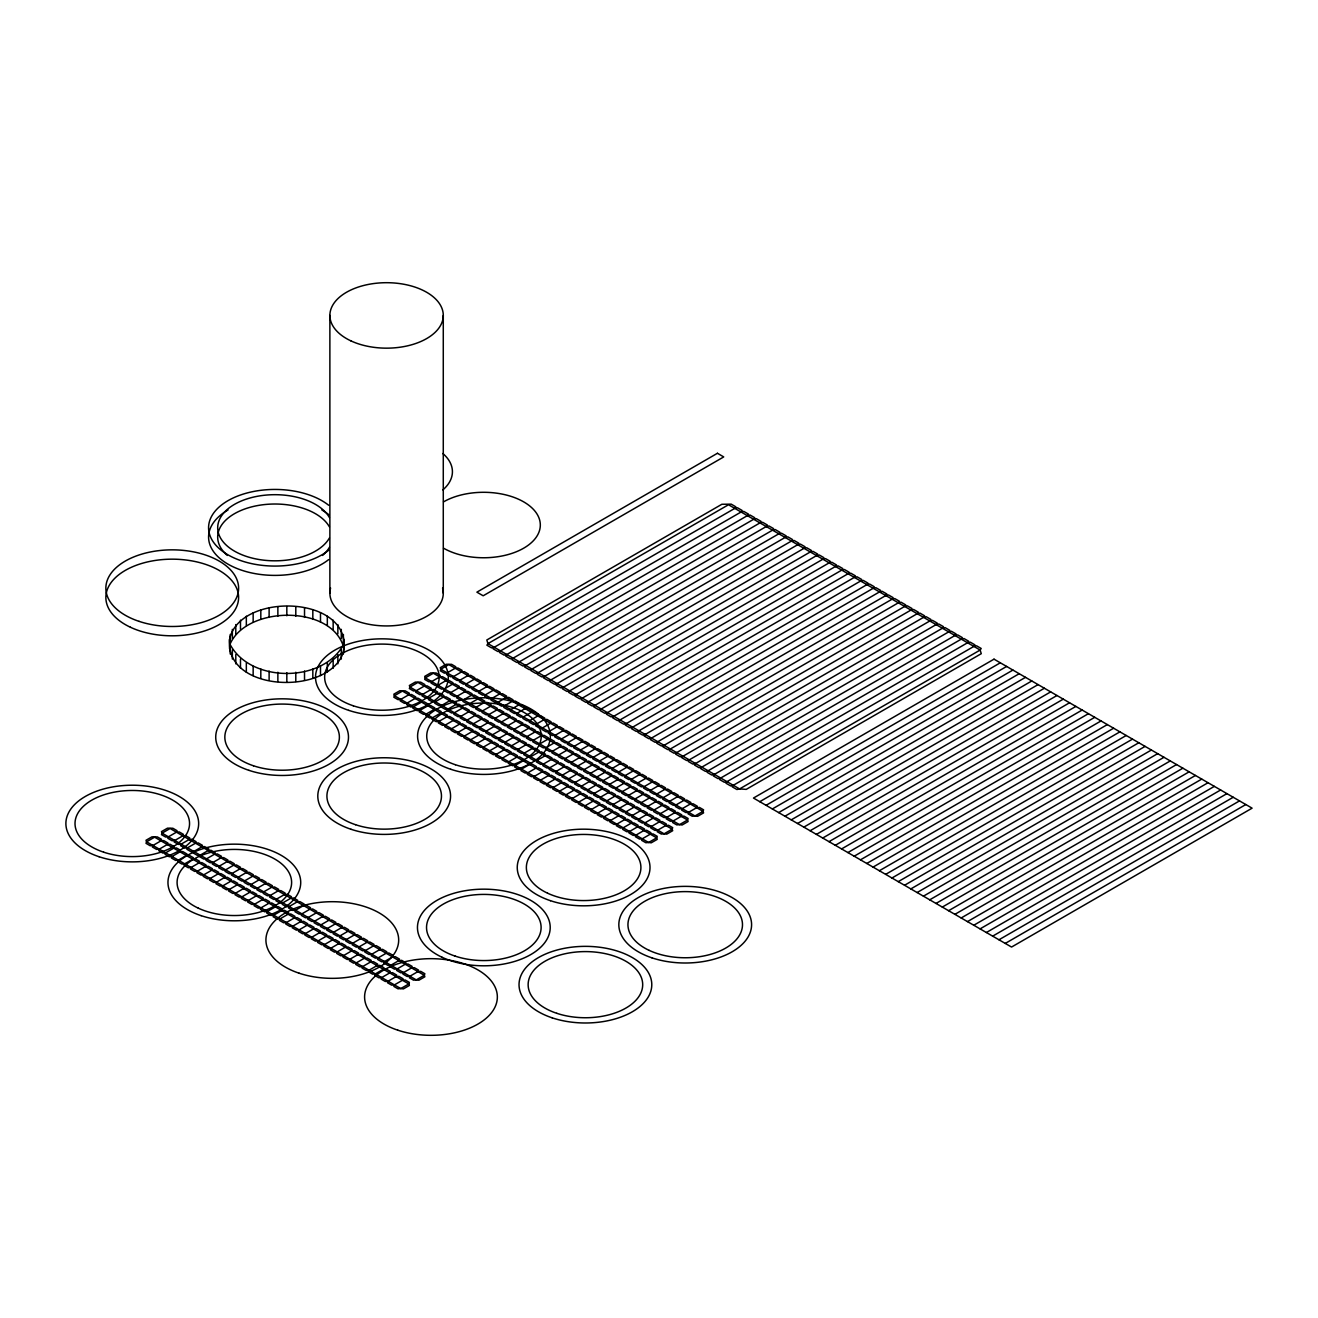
<?xml version="1.0" encoding="UTF-8"?>
<svg xmlns="http://www.w3.org/2000/svg" width="1318" height="1318" viewBox="0 0 1318 1318"><rect width="100%" height="100%" fill="white"/><g stroke="black" fill="none" stroke-linecap="round" stroke-linejoin="round"><path stroke-width="1.5" d="M229.546 639.592C238.69 592.507 348.924 594.319 344.097 648.851C334.97 695.937 224.735 694.125 229.546 639.592L230.255 654.025M229.546 648.851L230.255 634.419M343.388 654.025L344.097 639.592M167.304 844.509L167.88 842.993L163.745 840.604L160.961 840.851L152.937 845.481L152.377 846.996L156.512 849.385L159.297 849.138L167.304 844.509L170.088 844.278L174.223 846.65L173.663 848.182L165.64 852.812L162.855 853.059L158.737 850.67L159.297 849.138M160.961 840.851L161.521 839.319L157.386 836.93L151.982 836.831L146.018 840.274L146.578 841.807L400.787 988.566L403.407 988.912L409.371 985.469L408.794 983.936L154.601 837.177L146.578 841.807L146.018 843.339L150.153 845.728L152.937 845.481M182.807 835.843L183.367 834.327L179.232 831.938L176.447 832.185L168.424 836.815L167.864 838.33L171.999 840.719L174.783 840.472L182.807 835.843L185.591 835.596L189.726 837.984L189.149 839.517L181.143 844.146L178.358 844.393L174.223 842.004L174.783 840.472M165.64 852.812L165.079 854.344L169.215 856.733L171.999 856.486L180.022 851.856L182.807 851.609L186.942 853.998L186.382 855.53L178.358 860.16L175.574 860.39L171.439 858.002L171.999 856.486M176.447 832.185L177.007 830.653L172.872 828.264L167.468 828.165L161.504 831.609L162.081 833.141L416.274 979.9L418.893 980.23L424.857 976.786L424.297 975.271L170.088 828.511L162.081 833.141L161.504 834.656L165.64 837.045L168.424 836.815M181.143 844.146L180.582 845.678L184.701 848.051L187.502 847.82L195.509 843.191L198.293 842.943L202.428 845.332L201.868 846.848L193.845 851.477L191.061 851.725L186.925 849.336L187.502 847.82M180.022 851.856L180.582 850.324L176.447 847.935L173.663 848.182M178.358 860.16L177.798 861.675L181.933 864.064L184.718 863.817L192.725 859.188L195.509 858.941L199.644 861.329L199.084 862.862L191.061 867.491L188.276 867.738L184.141 865.349L184.718 863.817M195.509 843.191L196.069 841.658L191.934 839.269L189.149 839.517M193.845 851.477L193.285 853.01L197.42 855.398L200.204 855.151L208.228 850.522L211.012 850.275L215.147 852.664L214.57 854.196L206.564 858.825L203.779 859.072L199.644 856.684L200.204 855.151M192.725 859.188L193.301 857.672L189.166 855.283L186.382 855.53M191.061 867.491L190.5 869.023L194.636 871.396L197.42 871.165L205.443 866.536L208.228 866.288L212.363 868.677L211.803 870.193L203.779 874.822L200.995 875.07L196.86 872.681L197.42 871.165M208.228 850.522L208.788 848.99L204.652 846.601L201.868 846.848M206.564 858.825L206.003 860.341L210.122 862.73L212.906 862.483L220.93 857.853L223.714 857.623L227.849 859.995L227.289 861.527L219.266 866.157L216.482 866.404L212.346 864.015L212.906 862.483M205.443 866.536L206.003 865.003L201.868 862.615L199.084 862.862M203.779 874.822L203.219 876.355L207.354 878.744L210.139 878.496L218.145 873.867L220.93 873.62L225.065 876.009L224.505 877.541L216.482 882.17L213.697 882.417L209.562 880.029L210.139 878.496M220.93 857.853L221.49 856.338L217.355 853.949L214.57 854.196M219.266 866.157L218.706 867.689L222.841 870.078L225.625 869.831L233.648 865.201L236.433 864.954L240.568 867.343L239.991 868.875L231.984 873.505L229.2 873.735L225.065 871.346L225.625 869.831M218.145 873.867L218.706 872.335L214.587 869.946L211.803 870.193M216.482 882.17L215.921 883.686L220.057 886.075L222.841 885.828L230.864 881.198L233.648 880.968L237.784 883.34L237.224 884.872L229.2 889.502L226.416 889.749L222.281 887.36L222.841 885.828M233.648 865.201L234.209 863.669L230.073 861.28L227.289 861.527M231.984 873.505L231.408 875.02L235.543 877.409L238.327 877.162L246.351 872.532L249.135 872.285L253.27 874.674L252.71 876.206L244.687 880.836L241.902 881.083L237.767 878.694L238.327 877.162M230.864 881.198L231.424 879.683L227.289 877.294L224.505 877.541M229.2 889.502L228.64 891.034L232.775 893.423L235.56 893.176L243.566 888.546L246.351 888.299L250.486 890.688L249.926 892.22L241.902 896.85L239.118 897.08L234.983 894.691L235.56 893.176M246.351 872.532L246.911 871.017L242.776 868.628L239.991 868.875M244.687 880.836L244.127 882.368L248.262 884.74L251.046 884.51L259.069 879.88L261.854 879.633L265.989 882.022L265.412 883.538L257.405 888.167L254.621 888.414L250.486 886.025L251.046 884.51M243.566 888.546L244.127 887.014L240.008 884.625L237.224 884.872M241.902 896.85L241.342 898.365L245.477 900.754L248.262 900.507L256.285 895.878L259.069 895.63L263.205 898.019L262.628 899.551L254.621 904.181L251.837 904.428L247.702 902.039L248.262 900.507M259.069 879.88L259.63 878.348L255.494 875.959L252.71 876.206M257.405 888.167L256.829 889.699L260.964 892.088L263.748 891.841L271.772 887.212L274.556 886.965L278.691 889.353L278.131 890.886L270.108 895.515L267.323 895.762L263.188 893.373L263.748 891.841M256.285 895.878L256.845 894.362L252.71 891.973L249.926 892.22M254.621 904.181L254.061 905.713L258.18 908.086L260.964 907.855L268.987 903.225L271.772 902.978L275.907 905.367L275.347 906.883L267.323 911.512L264.539 911.759L260.404 909.371L260.964 907.855M271.772 887.212L272.332 885.68L268.197 883.307L265.412 883.538M270.108 895.515L269.547 897.031L273.683 899.42L276.467 899.173L284.49 894.543L287.275 894.312L291.393 896.685L290.833 898.217L282.826 902.846L280.042 903.094L275.907 900.705L276.467 899.173M268.987 903.225L269.547 901.693L265.412 899.304L262.628 899.551M267.323 911.512L266.763 913.045L270.898 915.433L273.683 915.186L281.706 910.557L284.49 910.31L288.626 912.699L288.049 914.231L280.042 918.86L277.258 919.107L273.123 916.718L273.683 915.186M284.49 894.543L285.05 893.027L280.915 890.639L278.131 890.886M282.826 902.846L282.25 904.379L286.385 906.768L289.169 906.52L297.193 901.891L299.977 901.644L304.112 904.033L303.552 905.565L295.529 910.194L292.744 910.425L288.609 908.036L289.169 906.52M281.706 910.557L282.266 909.025L278.131 906.652L275.347 906.883M280.042 918.86L279.465 920.376L283.601 922.765L286.385 922.518L294.408 917.888L297.193 917.658L301.328 920.03L300.768 921.562L292.744 926.192L289.96 926.439L285.825 924.05L286.385 922.518M297.193 901.891L297.753 900.359L293.617 897.97L290.833 898.217M295.529 910.194L294.968 911.71L299.104 914.099L301.888 913.852L309.895 909.222L312.679 908.975L316.814 911.364L316.254 912.896L308.231 917.526L305.447 917.773L301.328 915.384L301.888 913.852M294.408 917.888L294.968 916.372L290.833 913.984L288.049 914.231M292.744 926.192L292.184 927.724L296.319 930.113L299.104 929.865L307.127 925.236L309.911 924.989L314.046 927.378L313.47 928.91L305.463 933.539L302.679 933.77L298.543 931.381L299.104 929.865M309.895 909.222L310.471 907.707L306.336 905.318L303.552 905.565M308.231 917.526L307.671 919.058L311.806 921.43L314.59 921.2L322.613 916.57L325.398 916.323L329.533 918.712L328.973 920.228L320.949 924.857L318.165 925.104L314.03 922.715L314.59 921.2M307.127 925.236L307.687 923.704L303.552 921.315L300.768 921.562M305.463 933.539L304.886 935.055L309.022 937.444L311.806 937.197L319.829 932.567L322.613 932.32L326.749 934.709L326.189 936.241L318.165 940.871L315.381 941.118L311.246 938.729L311.806 937.197M415.154 698.425L415.714 696.909L411.578 694.52L408.794 694.767L400.771 699.397L400.211 700.912L404.346 703.301L407.13 703.054L415.154 698.425L417.938 698.178L422.073 700.566L421.513 702.099L413.49 706.728L410.705 706.975L406.57 704.586L407.13 703.054M322.613 916.57L323.174 915.038L319.038 912.649L316.254 912.896M320.949 924.857L320.389 926.389L324.525 928.778L327.309 928.531L335.316 923.902L338.1 923.654L342.235 926.043L341.675 927.575L333.652 932.205L330.867 932.452L326.732 930.063L327.309 928.531M319.829 932.567L320.389 931.052L316.254 928.663L313.47 928.91M408.794 694.767L409.354 693.235L405.219 690.846L399.815 690.747L393.851 694.191L394.428 695.723L648.621 842.482L651.24 842.812L657.204 839.385L656.644 837.853L402.435 691.093L394.428 695.723L393.851 697.238L397.987 699.627L400.771 699.397M318.165 940.871L317.605 942.403L321.74 944.775L324.525 944.545L332.548 939.915L335.332 939.668L339.451 942.057L338.891 943.573L330.884 948.202L328.1 948.449L323.964 946.06L324.525 944.545M430.64 689.759L431.2 688.227L427.065 685.854L424.281 686.085L416.274 690.714L415.697 692.247L419.832 694.635L422.617 694.388L430.64 689.759L433.424 689.512L437.56 691.901L436.999 693.433L428.976 698.062L426.192 698.309L422.057 695.92L422.617 694.388M413.49 706.728L412.929 708.26L417.065 710.633L419.849 710.402L427.856 705.773L430.64 705.525L434.775 707.914L434.215 709.43L426.192 714.059L423.407 714.307L419.272 711.918L419.849 710.402M335.316 923.902L335.892 922.369L331.757 919.997L328.973 920.228M424.281 686.085L424.857 684.569L420.722 682.18L415.318 682.081L409.354 685.525L409.914 687.057L664.107 833.816L666.727 834.146L672.691 830.702L672.131 829.187L417.938 682.427L409.914 687.057L409.354 688.573L413.49 690.962L416.274 690.714M333.652 932.205L333.092 933.721L337.227 936.11L340.011 935.862L348.034 931.233L350.819 931.002L354.954 933.391L354.394 934.907L346.37 939.536L343.586 939.783L339.451 937.395L340.011 935.862M332.548 939.915L333.108 938.383L328.973 935.994L326.189 936.241M330.884 948.202L330.307 949.734L334.442 952.123L337.227 951.876L345.25 947.247L348.034 946.999L352.17 949.388L351.609 950.921L343.586 955.55L340.802 955.797L336.667 953.408L337.227 951.876M446.044 680.599L446.604 679.067L442.469 676.678L439.685 676.925L431.661 681.554L431.101 683.086L435.237 685.475L438.021 685.228L446.044 680.599L448.828 680.352L452.964 682.74L452.387 684.256L444.38 688.886L441.596 689.133L437.461 686.744L438.021 685.228M428.976 698.062L428.416 699.578L432.551 701.967L435.335 701.72L443.359 697.09L446.143 696.86L450.278 699.232L449.702 700.764L441.695 705.394L438.91 705.641L434.775 703.252L435.335 701.72M427.856 705.773L428.416 704.24L424.297 701.851L421.513 702.099M439.685 676.925L440.245 675.393L436.11 673.02L430.706 672.921L424.742 676.365L425.302 677.88L679.511 824.64L682.131 824.986L688.095 821.542L687.535 820.01L433.325 673.251L425.302 677.88L424.742 679.413L428.877 681.801L431.661 681.554M426.192 714.059L425.632 715.592L429.767 717.981L432.551 717.733L440.574 713.104L443.359 712.857L447.494 715.246L446.917 716.778L438.91 721.407L436.126 721.654L431.991 719.266L432.551 717.733M348.034 931.233L348.595 929.717L344.459 927.328L341.675 927.575M346.37 939.536L345.81 941.068L349.945 943.457L352.73 943.21L360.737 938.581L363.521 938.334L367.656 940.722L367.096 942.255L359.073 946.884L356.288 947.115L352.153 944.742L352.73 943.21M345.25 947.247L345.81 945.714L341.675 943.342L338.891 943.573M461.531 671.933L462.091 670.401L457.956 668.012L455.171 668.259L447.164 672.888L446.588 674.421L450.723 676.793L453.507 676.562L461.531 671.933L464.315 671.686L468.45 674.075L467.89 675.59L459.867 680.22L457.082 680.467L452.947 678.078L453.507 676.562M343.586 955.55L343.026 957.066L347.161 959.455L349.945 959.207L357.952 954.578L360.737 954.347L364.872 956.736L364.312 958.252L356.288 962.881L353.504 963.129L349.385 960.74L349.945 959.207M444.38 688.886L443.804 690.418L447.939 692.807L450.723 692.56L458.746 687.93L461.531 687.683L465.666 690.072L465.106 691.604L457.082 696.234L454.298 696.481L450.163 694.092L450.723 692.56M443.359 697.09L443.919 695.574L439.784 693.186L436.999 693.433M455.171 668.259L455.731 666.727L451.613 664.338L446.192 664.256L440.245 667.699L440.805 669.214L694.998 815.974L697.617 816.32L703.581 812.876L703.021 811.344L448.828 664.585L440.805 669.214L440.245 670.747L444.38 673.136L447.164 672.888M441.695 705.394L441.118 706.926L445.253 709.315L448.038 709.068L456.061 704.438L458.845 704.191L462.98 706.58L462.42 708.112L454.397 712.741L451.613 712.972L447.477 710.6L448.038 709.068M440.574 713.104L441.135 711.572L436.999 709.199L434.215 709.43M438.91 721.407L438.35 722.923L442.469 725.312L445.253 725.065L453.277 720.435L456.061 720.205L460.196 722.577L459.636 724.109L451.613 728.739L448.828 728.986L444.693 726.597L445.253 725.065M360.737 938.581L361.313 937.049L357.178 934.66L354.394 934.907M359.073 946.884L358.512 948.4L362.648 950.789L365.432 950.542L373.455 945.912L376.24 945.665L380.375 948.054L379.815 949.586L371.791 954.216L369.007 954.463L364.872 952.074L365.432 950.542M357.952 954.578L358.529 953.062L354.394 950.673L351.609 950.921M459.867 680.22L459.307 681.752L463.442 684.141L466.226 683.894L474.233 679.264L477.017 679.017L481.152 681.406L480.592 682.938L472.569 687.568L469.785 687.815L465.666 685.426L466.226 683.894M356.288 962.881L355.728 964.414L359.863 966.802L362.648 966.555L370.671 961.926L373.455 961.679L377.591 964.068L377.03 965.6L369.007 970.229L366.223 970.46L362.088 968.087L362.648 966.555M458.746 687.93L459.307 686.414L455.171 684.026L452.387 684.256M457.082 696.234L456.522 697.766L460.657 700.138L463.442 699.907L471.465 695.278L474.249 695.031L478.385 697.42L477.808 698.935L469.801 703.565L467.017 703.812L462.882 701.423L463.442 699.907M456.061 704.438L456.621 702.906L452.486 700.517L449.702 700.764M454.397 712.741L453.837 714.257L457.972 716.646L460.756 716.399L468.78 711.769L471.564 711.522L475.683 713.911L475.123 715.443L467.116 720.073L464.331 720.32L460.196 717.931L460.756 716.399M453.277 720.435L453.837 718.92L449.702 716.531L446.917 716.778M451.613 728.739L451.053 730.271L455.188 732.66L457.972 732.413L465.995 727.783L468.78 727.536L472.915 729.925L472.338 731.457L464.331 736.087L461.547 736.317L457.412 733.928L457.972 732.413M373.455 945.912L374.015 944.396L369.88 942.008L367.096 942.255M371.791 954.216L371.231 955.748L375.366 958.12L378.151 957.889L386.158 953.26L388.942 953.013L393.077 955.402L392.517 956.917L384.494 961.547L381.709 961.794L377.574 959.405L378.151 957.889M474.233 679.264L474.809 677.732L470.674 675.343L467.89 675.59M370.671 961.926L371.231 960.394L367.096 958.005L364.312 958.252M472.569 687.568L472.009 689.083L476.144 691.472L478.928 691.225L486.952 686.596L489.736 686.365L493.871 688.737L493.311 690.27L485.288 694.899L482.503 695.146L478.368 692.757L478.928 691.225M369.007 970.229L368.447 971.745L372.582 974.134L375.366 973.887L383.373 969.257L386.158 969.01L390.293 971.399L389.733 972.931L381.709 977.561L378.925 977.808L374.79 975.419L375.366 973.887M471.465 695.278L472.025 693.746L467.89 691.357L465.106 691.604M469.801 703.565L469.224 705.097L473.36 707.486L476.144 707.239L484.167 702.609L486.952 702.362L491.087 704.751L490.527 706.283L482.503 710.913L479.719 711.16L475.584 708.771L476.144 707.239M468.78 711.769L469.34 710.254L465.205 707.865L462.42 708.112M467.116 720.073L466.539 721.605L470.674 723.977L473.459 723.747L481.482 719.117L484.266 718.87L488.401 721.259L487.841 722.775L479.818 727.404L477.034 727.651L472.898 725.262L473.459 723.747M465.995 727.783L466.556 726.251L462.42 723.862L459.636 724.109M464.331 736.087L463.755 737.602L467.89 739.991L470.674 739.744L478.698 735.115L481.482 734.867L485.617 737.256L485.057 738.788L477.034 743.418L474.249 743.665L470.114 741.276L470.674 739.744M386.158 953.26L386.718 951.728L382.599 949.339L379.815 949.586M384.494 961.547L383.933 963.079L388.069 965.468L390.853 965.221L398.876 960.591L401.661 960.344L405.796 962.733L405.219 964.265L397.212 968.895L394.428 969.142L390.293 966.753L390.853 965.221M486.952 686.596L487.512 685.08L483.376 682.691L480.592 682.938M383.373 969.257L383.95 967.741L379.815 965.353L377.03 965.6M485.288 694.899L484.727 696.431L488.863 698.82L491.647 698.573L499.654 693.943L502.438 693.696L506.573 696.085L506.013 697.617L497.99 702.247L495.206 702.478L491.07 700.089L491.647 698.573M381.709 977.561L381.149 979.093L385.284 981.465L388.069 981.235L396.092 976.605L398.876 976.358L403.011 978.747L402.451 980.262L394.428 984.892L391.644 985.139L387.508 982.75L388.069 981.235M484.167 702.609L484.727 701.077L480.592 698.688L477.808 698.935M482.503 710.913L481.943 712.428L486.078 714.817L488.863 714.57L496.886 709.941L499.67 709.71L503.789 712.082L503.229 713.615L495.222 718.244L492.438 718.491L488.303 716.102L488.863 714.57M481.482 719.117L482.042 717.585L477.907 715.196L475.123 715.443M479.818 727.404L479.258 728.936L483.393 731.325L486.177 731.078L494.184 726.449L496.968 726.202L501.104 728.59L500.543 730.123L492.52 734.752L489.736 734.999L485.617 732.61L486.177 731.078M478.698 735.115L479.258 733.599L475.123 731.21L472.338 731.457M477.034 743.418L476.473 744.95L480.609 747.322L483.393 747.092L491.416 742.462L494.201 742.215L498.336 744.604L497.759 746.12L489.752 750.749L486.968 750.996L482.833 748.608L483.393 747.092M398.876 960.591L399.436 959.059L395.301 956.687L392.517 956.917M397.212 968.895L396.652 970.41L400.771 972.799L403.555 972.552L411.578 967.923L414.363 967.692L418.498 970.081L417.938 971.597L409.914 976.226L407.13 976.473L402.995 974.084L403.555 972.552M499.654 693.943L500.23 692.411L496.095 690.022L493.311 690.27M396.092 976.605L396.652 975.073L392.517 972.684L389.733 972.931M497.99 702.247L497.43 703.763L501.565 706.151L504.349 705.904L512.372 701.275L515.157 701.028L519.292 703.417L518.732 704.949L510.709 709.578L507.924 709.825L503.789 707.436L504.349 705.904M394.428 984.892L393.868 986.424L398.003 988.813L400.787 988.566L408.794 983.936L409.371 982.404L405.236 980.032L402.451 980.262M496.886 709.941L497.446 708.425L493.311 706.036L490.527 706.283M495.222 718.244L494.645 719.776L498.781 722.165L501.565 721.918L509.588 717.289L512.372 717.041L516.508 719.43L515.948 720.962L507.924 725.592L505.14 725.823L501.005 723.434L501.565 721.918M494.184 726.449L494.761 724.916L490.625 722.544L487.841 722.775M492.52 734.752L491.96 736.268L496.095 738.657L498.879 738.409L506.903 733.78L509.687 733.549L513.822 735.938L513.262 737.454L505.239 742.083L502.455 742.331L498.319 739.942L498.879 738.409M491.416 742.462L491.976 740.93L487.841 738.541L485.057 738.788M489.752 750.749L489.176 752.281L493.311 754.67L496.095 754.423L504.119 749.794L506.903 749.547L511.038 751.935L510.478 753.468L502.455 758.097L499.67 758.344L495.535 755.955L496.095 754.423M411.578 967.923L412.139 966.407L408.003 964.018L405.219 964.265M409.914 976.226L409.354 977.758L413.49 980.147L416.274 979.9L424.297 975.271L424.857 973.738L420.722 971.35L417.938 971.597M512.372 701.275L512.933 699.759L508.797 697.37L506.013 697.617M510.709 709.578L510.148 711.11L514.284 713.483L517.068 713.252L525.075 708.623L527.859 708.376L531.994 710.764L531.434 712.28L523.411 716.91L520.626 717.157L516.491 714.768L517.068 713.252M509.588 717.289L510.148 715.756L506.013 713.367L503.229 713.615M507.924 725.592L507.364 727.108L511.499 729.497L514.284 729.249L522.29 724.62L525.075 724.373L529.21 726.762L528.65 728.294L520.626 732.923L517.842 733.17L513.723 730.782L514.284 729.249M506.903 733.78L507.463 732.264L503.328 729.875L500.543 730.123M505.239 742.083L504.679 743.616L508.814 746.004L511.598 745.757L519.605 741.128L522.389 740.881L526.525 743.27L525.964 744.802L517.941 749.431L515.157 749.662L511.022 747.29L511.598 745.757M504.119 749.794L504.679 748.262L500.543 745.889L497.759 746.12M502.455 758.097L501.894 759.613L506.03 762.002L508.814 761.755L516.837 757.125L519.621 756.894L523.74 759.283L523.18 760.799L515.173 765.428L512.389 765.676L508.254 763.287L508.814 761.755M525.075 708.623L525.651 707.091L521.516 704.702L518.732 704.949M523.411 716.91L522.851 718.442L526.986 720.831L529.77 720.584L537.793 715.954L540.578 715.707L544.713 718.096L544.153 719.628L536.129 724.257L533.345 724.505L529.21 722.116L529.77 720.584M522.29 724.62L522.867 723.104L518.732 720.715L515.948 720.962M520.626 732.923L520.066 734.456L524.202 736.828L526.986 736.597L535.009 731.968L537.793 731.721L541.929 734.11L541.369 735.625L533.345 740.255L530.561 740.502L526.426 738.113L526.986 736.597M519.605 741.128L520.182 739.596L516.046 737.207L513.262 737.454M517.941 749.431L517.381 750.947L521.516 753.336L524.3 753.089L532.324 748.459L535.108 748.212L539.243 750.601L538.683 752.133L530.66 756.763L527.875 757.01L523.74 754.621L524.3 753.089M516.837 757.125L517.397 755.609L513.262 753.221L510.478 753.468M515.173 765.428L514.597 766.961L518.732 769.35L521.516 769.102L529.539 764.473L532.324 764.226L536.459 766.615L535.899 768.147L527.875 772.776L525.091 773.007L520.956 770.635L521.516 769.102M537.793 715.954L538.354 714.422L534.218 712.049L531.434 712.28M536.129 724.257L535.569 725.773L539.705 728.162L542.489 727.915L550.496 723.285L553.28 723.055L557.415 725.427L556.855 726.959L548.832 731.589L546.047 731.836L541.912 729.447L542.489 727.915M535.009 731.968L535.569 730.436L531.434 728.047L528.65 728.294M533.345 740.255L532.785 741.787L536.92 744.176L539.705 743.929L547.711 739.299L550.496 739.052L554.631 741.441L554.071 742.973L546.047 747.603L543.263 747.85L539.128 745.461L539.705 743.929M532.324 748.459L532.884 746.944L528.749 744.555L525.964 744.802M530.66 756.763L530.1 758.295L534.235 760.667L537.019 760.437L545.026 755.807L547.81 755.56L551.945 757.949L551.385 759.465L543.362 764.094L540.578 764.341L536.442 761.952L537.019 760.437M529.539 764.473L530.1 762.941L525.964 760.552L523.18 760.799M527.875 772.776L527.315 774.292L531.451 776.681L534.235 776.434L542.242 771.804L545.026 771.557L549.161 773.946L548.601 775.478L540.594 780.108L537.793 780.355L533.675 777.966L534.235 776.434M550.496 723.285L551.056 721.77L546.937 719.381L544.153 719.628M548.832 731.589L548.272 733.121L552.407 735.51L555.191 735.263L563.214 730.633L565.999 730.386L570.134 732.775L569.557 734.307L561.55 738.937L558.766 739.167L554.631 736.778L555.191 735.263M547.711 739.299L548.288 737.767L544.153 735.378L541.369 735.625M546.047 747.603L545.487 749.118L549.622 751.507L552.407 751.26L560.43 746.631L563.214 746.4L567.35 748.772L566.789 750.304L558.766 754.934L555.982 755.181L551.847 752.792L552.407 751.26M545.026 755.807L545.603 754.275L541.467 751.886L538.683 752.133M543.362 764.094L542.802 765.626L546.937 768.015L549.721 767.768L557.745 763.138L560.529 762.891L564.664 765.28L564.104 766.812L556.081 771.442L553.296 771.689L549.161 769.3L549.721 767.768M542.242 771.804L542.818 770.289L538.683 767.9L535.899 768.147M540.594 780.108L540.018 781.64L544.153 784.012L546.937 783.782L554.96 779.152L557.745 778.905L561.88 781.294L561.32 782.81L553.296 787.439L550.512 787.686L546.377 785.297L546.937 783.782M563.214 730.633L563.774 729.101L559.639 726.712L556.855 726.959M561.55 738.937L560.99 740.452L565.109 742.841L567.893 742.594L575.917 737.965L578.701 737.718L582.836 740.106L582.276 741.639L574.253 746.268L571.468 746.515L567.333 744.126L567.893 742.594M560.43 746.631L560.99 745.115L556.855 742.726L554.071 742.973M558.766 754.934L558.206 756.466L562.341 758.855L565.125 758.608L573.132 753.978L575.917 753.731L580.052 756.12L579.492 757.652L571.468 762.282L568.684 762.512L564.549 760.124L565.125 758.608M557.745 763.138L558.305 761.606L554.17 759.234L551.385 759.465M556.081 771.442L555.521 772.958L559.656 775.346L562.44 775.099L570.447 770.47L573.231 770.239L577.366 772.628L576.806 774.144L568.783 778.773L565.999 779.02L561.863 776.631L562.44 775.099M554.96 779.152L555.521 777.62L551.385 775.231L548.601 775.478M553.296 787.439L552.736 788.971L556.871 791.36L559.656 791.113L567.663 786.484L570.447 786.236L574.582 788.625L574.022 790.157L565.999 794.787L563.214 795.034L559.096 792.645L559.656 791.113M575.917 737.965L576.477 736.449L572.341 734.06L569.557 734.307M574.253 746.268L573.692 747.8L577.828 750.173L580.612 749.942L588.635 745.313L591.42 745.065L595.555 747.454L594.978 748.97L586.971 753.599L584.187 753.847L580.052 751.458L580.612 749.942M573.132 753.978L573.709 752.446L569.574 750.057L566.789 750.304M571.468 762.282L570.908 763.797L575.043 766.186L577.828 765.939L585.851 761.31L588.635 761.063L592.77 763.451L592.21 764.984L584.187 769.613L581.403 769.86L577.268 767.471L577.828 765.939M570.447 770.47L571.007 768.954L566.888 766.565L564.104 766.812M568.783 778.773L568.223 780.305L572.358 782.694L575.142 782.447L583.166 777.818L585.95 777.571L590.085 779.959L589.508 781.492L581.502 786.121L578.717 786.352L574.582 783.979L575.142 782.447M567.663 786.484L568.239 784.951L564.104 782.579L561.32 782.81M565.999 794.787L565.438 796.303L569.574 798.692L572.358 798.444L580.381 793.815L583.166 793.584L587.301 795.973L586.741 797.489L578.717 802.118L575.933 802.365L571.798 799.977L572.358 798.444M588.635 745.313L589.195 743.78L585.06 741.391L582.276 741.639M586.971 753.599L586.395 755.132L590.53 757.52L593.314 757.273L601.337 752.644L604.122 752.397L608.257 754.786L607.697 756.318L599.674 760.947L596.889 761.194L592.754 758.806L593.314 757.273M585.851 761.31L586.411 759.794L582.276 757.405L579.492 757.652M584.187 769.613L583.627 771.145L587.762 773.518L590.546 773.287L598.553 768.658L601.337 768.41L605.473 770.799L604.913 772.315L596.889 776.945L594.105 777.192L589.97 774.803L590.546 773.287M583.166 777.818L583.726 776.286L579.591 773.897L576.806 774.144M581.502 786.121L580.941 787.637L585.06 790.026L587.861 789.779L595.868 785.149L598.652 784.902L602.787 787.291L602.227 788.823L594.204 793.452L591.42 793.7L587.284 791.311L587.861 789.779M580.381 793.815L580.941 792.299L576.806 789.91L574.022 790.157M578.717 802.118L578.157 803.65L582.292 806.039L585.077 805.792L593.084 801.163L595.868 800.916L600.003 803.305L599.443 804.837L591.42 809.466L588.635 809.697L584.5 807.324L585.077 805.792M601.337 752.644L601.898 751.112L597.762 748.739L594.978 748.97M599.674 760.947L599.113 762.463L603.249 764.852L606.033 764.605L614.056 759.975L616.84 759.745L620.976 762.117L620.399 763.649L612.392 768.279L609.608 768.526L605.473 766.137L606.033 764.605M598.553 768.658L599.113 767.125L594.995 764.737L592.21 764.984M596.889 776.945L596.329 778.477L600.464 780.866L603.249 780.618L611.272 775.989L614.056 775.742L618.191 778.131L617.615 779.663L609.608 784.292L606.824 784.539L602.688 782.151L603.249 780.618M595.868 785.149L596.428 783.633L592.293 781.245L589.508 781.492M594.204 793.452L593.644 794.985L597.779 797.374L600.563 797.126L608.587 792.497L611.371 792.25L615.506 794.639L614.929 796.154L606.923 800.784L604.138 801.031L600.003 798.642L600.563 797.126M593.084 801.163L593.66 799.631L589.525 797.242L586.741 797.489M591.42 809.466L590.859 810.982L594.995 813.371L597.779 813.124L605.802 808.494L608.587 808.247L612.722 810.636L612.162 812.168L604.138 816.798L601.354 817.045L597.219 814.656L597.779 813.124M614.056 759.975L614.616 758.46L610.481 756.071L607.697 756.318M612.392 768.279L611.816 769.811L615.951 772.2L618.735 771.953L626.758 767.323L629.543 767.076L633.678 769.465L633.118 770.997L625.094 775.627L622.31 775.857L618.175 773.468L618.735 771.953M611.272 775.989L611.832 774.457L607.697 772.084L604.913 772.315M609.608 784.292L609.048 785.808L613.167 788.197L615.967 787.95L623.974 783.32L626.758 783.09L630.894 785.462L630.334 786.994L622.31 791.624L619.526 791.871L615.391 789.482L615.967 787.95M608.587 792.497L609.147 790.965L605.011 788.576L602.227 788.823M606.923 800.784L606.362 802.316L610.481 804.705L613.265 804.458L621.289 799.828L624.073 799.581L628.208 801.97L627.648 803.502L619.625 808.132L616.84 808.379L612.705 805.99L613.265 804.458M605.802 808.494L606.362 806.978L602.227 804.59L599.443 804.837M604.138 816.798L603.578 818.33L607.713 820.719L610.498 820.471L618.504 815.842L621.289 815.595L625.424 817.984L624.864 819.499L616.84 824.129L614.056 824.376L609.921 821.987L610.498 820.471M626.758 767.323L627.319 765.791L623.183 763.402L620.399 763.649M625.094 775.627L624.534 777.142L628.67 779.531L631.454 779.284L639.477 774.654L642.261 774.407L646.38 776.796L645.82 778.328L637.813 782.958L635.029 783.205L630.894 780.816L631.454 779.284M623.974 783.32L624.534 781.805L620.416 779.416L617.615 779.663M622.31 791.624L621.75 793.156L625.885 795.545L628.67 795.298L636.693 790.668L639.477 790.421L643.612 792.81L643.036 794.342L635.029 798.972L632.245 799.202L628.109 796.813L628.67 795.298M621.289 799.828L621.849 798.296L617.714 795.924L614.929 796.154M619.625 808.132L619.065 809.647L623.2 812.036L625.984 811.806L634.007 807.176L636.792 806.929L640.927 809.318L640.35 810.834L632.343 815.463L629.559 815.71L625.424 813.321L625.984 811.806M618.504 815.842L619.065 814.31L614.946 811.921L612.162 812.168M616.84 824.129L616.28 825.661L620.416 828.05L623.2 827.803L631.223 823.173L634.007 822.926L638.143 825.315L637.566 826.847L629.559 831.477L626.775 831.724L622.64 829.335L623.2 827.803M639.477 774.654L640.037 773.139L635.902 770.75L633.118 770.997M637.813 782.958L637.237 784.49L641.372 786.862L644.156 786.632L652.179 782.002L654.964 781.755L659.099 784.144L658.539 785.66L650.515 790.289L647.731 790.536L643.596 788.148L644.156 786.632M636.693 790.668L637.253 789.136L633.118 786.747L630.334 786.994M635.029 798.972L634.469 800.487L638.587 802.876L641.372 802.629L649.395 798L652.179 797.752L656.315 800.141L655.754 801.673L647.731 806.303L644.947 806.55L640.812 804.161L641.372 802.629M634.007 807.176L634.568 805.644L630.432 803.255L627.648 803.502M632.343 815.463L631.767 816.995L635.902 819.384L638.686 819.137L646.71 814.508L649.494 814.26L653.629 816.649L653.069 818.181L645.046 822.811L642.261 823.042L638.126 820.669L638.686 819.137M631.223 823.173L631.783 821.641L627.648 819.269L624.864 819.499M629.559 831.477L628.999 832.992L633.134 835.381L635.919 835.134L643.925 830.505L646.71 830.274L650.845 832.663L650.285 834.179L642.261 838.808L639.477 839.055L635.342 836.666L635.919 835.134M652.179 782.002L652.74 780.47L648.604 778.081L645.82 778.328M650.515 790.289L649.955 791.821L654.09 794.21L656.875 793.963L664.882 789.334L667.682 789.087L671.801 791.475L671.241 793.008L663.234 797.637L660.433 797.884L656.315 795.495L656.875 793.963M649.395 798L649.955 796.484L645.82 794.095L643.036 794.342M647.731 806.303L647.171 807.835L651.306 810.208L654.09 809.977L662.114 805.347L664.898 805.1L669.033 807.489L668.457 809.005L660.45 813.634L657.666 813.881L653.53 811.493L654.09 809.977M646.71 814.508L647.27 812.975L643.135 810.586L640.35 810.834M645.046 822.811L644.486 824.327L648.621 826.716L651.405 826.468L659.428 821.839L662.213 821.592L666.331 823.981L665.771 825.513L657.764 830.142L654.98 830.389L650.845 828.001L651.405 826.468M643.925 830.505L644.486 828.989L640.367 826.6L637.566 826.847M642.261 838.808L641.701 840.34L645.836 842.729L648.621 842.482L656.644 837.853L657.204 836.32L653.069 833.932L650.285 834.179M664.882 789.334L665.458 787.802L661.323 785.429L658.539 785.66M663.234 797.637L662.657 799.153L666.793 801.542L669.577 801.295L677.6 796.665L680.385 796.434L684.52 798.823L683.96 800.339L675.936 804.969L673.152 805.216L669.017 802.827L669.577 801.295M662.114 805.347L662.674 803.815L658.539 801.426L655.754 801.673M660.45 813.634L659.873 815.167L664.008 817.555L666.793 817.308L674.816 812.679L677.6 812.432L681.736 814.821L681.175 816.353L673.152 820.982L670.368 821.229L666.233 818.84L666.793 817.308M659.428 821.839L659.989 820.323L655.853 817.934L653.069 818.181M657.764 830.142L657.188 831.674L661.323 834.063L664.107 833.816L672.131 829.187L672.691 827.655L668.556 825.266L665.771 825.513M677.6 796.665L678.16 795.149L674.025 792.761L671.241 793.008M675.936 804.969L675.376 806.501L679.511 808.89L682.296 808.642L690.303 804.013L693.087 803.766L697.222 806.155L696.662 807.687L688.639 812.316L685.854 812.547L681.736 810.175L682.296 808.642M674.816 812.679L675.376 811.147L671.241 808.774L668.457 809.005M673.152 820.982L672.592 822.498L676.727 824.887L679.511 824.64L687.535 820.01L688.095 818.494L683.96 816.106L681.175 816.353M690.303 804.013L690.879 802.481L686.744 800.092L683.96 800.339M688.639 812.316L688.078 813.832L692.214 816.221L694.998 815.974L703.021 811.344L703.581 809.829L699.446 807.44L696.662 807.687M230.255 643.678C247.751 605.16 333.701 604.731 344.097 648.851M230.255 644.766C250.947 683.021 322.696 683.021 343.388 644.766M741.078 512.01L742.116 510.461L737.487 507.776L734.785 508.386L494.234 647.27L493.196 648.835L497.825 651.504L500.527 650.894L741.078 512.01L743.78 511.417L748.41 514.086L747.372 515.651L506.82 654.535L504.119 655.128L499.489 652.459L500.527 650.894M506.82 654.535L505.782 656.1L510.396 658.769L513.114 658.16L753.665 519.276L756.367 518.682L760.997 521.351L759.959 522.916L519.407 661.801L516.689 662.394L512.076 659.725L513.114 658.16M519.407 661.801L518.369 663.349L522.982 666.035L525.684 665.425L766.252 526.541L768.954 525.948L773.567 528.617L772.529 530.182L531.978 669.066L529.276 669.659L524.646 666.99L525.684 665.425M531.978 669.066L530.94 670.615L535.569 673.284L538.271 672.691L778.823 533.806L781.541 533.213L786.154 535.882L785.116 537.447L544.565 676.332L541.863 676.925L537.233 674.256L538.271 672.691M544.565 676.332L543.527 677.88L548.156 680.549L550.858 679.956L791.41 541.072L794.111 540.479L798.741 543.148L797.703 544.713L557.152 683.581L554.45 684.19L549.82 681.521L550.858 679.956M557.152 683.581L556.114 685.146L560.727 687.815L563.445 687.222L803.996 548.337L806.698 547.744L811.328 550.413L810.29 551.962L569.722 690.846L567.02 691.456L562.407 688.787L563.445 687.222M569.722 690.846L568.684 692.411L573.314 695.08L576.015 694.487L816.567 555.603L819.285 555.01L823.898 557.679L822.86 559.227L582.309 698.112L579.607 698.721L574.977 696.052L576.015 694.487M582.309 698.112L581.271 699.677L585.9 702.346L588.602 701.753L829.154 562.868L831.856 562.259L836.485 564.944L835.447 566.493L594.896 705.377L592.194 705.987L587.564 703.318L588.602 701.753M594.896 705.377L593.858 706.942L598.487 709.611L601.189 709.018L841.741 570.134L844.443 569.524L849.072 572.193L848.034 573.758L607.483 712.643L604.764 713.252L600.151 710.583L601.189 709.018M734.785 508.386L735.823 506.82L731.21 504.151L721.852 504.283L486.82 639.988L487.94 643.629L739.596 788.922L746.235 789.383L981.267 653.695L980.147 650.038L728.492 504.745L487.94 643.629L486.902 645.194L491.532 647.863L494.234 647.27M607.483 712.643L606.445 714.208L611.058 716.877L613.776 716.284L854.328 577.399L857.03 576.79L861.659 579.459L860.621 581.024L620.053 719.908L617.351 720.518L612.722 717.832L613.776 716.284M620.053 719.908L619.015 721.473L623.645 724.142L626.347 723.549L866.898 584.665L869.616 584.055L874.229 586.724L873.191 588.289L632.64 727.174L629.938 727.767L625.309 725.098L626.347 723.549M753.665 519.276L754.703 517.71L750.074 515.041L747.372 515.651M632.64 727.174L631.602 728.739L636.232 731.408L638.933 730.815L879.485 591.93L882.187 591.321L886.816 593.99L885.778 595.555L645.227 734.439L642.525 735.032L637.896 732.363L638.933 730.815M766.252 526.541L767.29 524.976L762.661 522.307L759.959 522.916M645.227 734.439L644.189 736.004L648.802 738.673L651.52 738.064L892.072 599.196L894.774 598.586L899.403 601.255L898.365 602.82L657.814 741.704L655.095 742.298L650.482 739.629L651.52 738.064M778.823 533.806L779.861 532.241L775.248 529.572L772.529 530.182M657.814 741.704L656.776 743.27L661.389 745.939L664.091 745.329L904.659 606.445L907.361 605.852L911.99 608.521L910.936 610.086L670.384 748.97L667.682 749.563L663.053 746.894L664.091 745.329M791.41 541.072L792.447 539.507L787.818 536.838L785.116 537.447M670.384 748.97L669.346 750.535L673.976 753.204L676.678 752.594L917.229 613.71L919.948 613.117L924.561 615.786L923.523 617.351L682.971 756.235L680.269 756.829L675.64 754.16L676.678 752.594M803.996 548.337L805.034 546.772L800.405 544.103L797.703 544.713M682.971 756.235L681.933 757.801L686.563 760.47L689.265 759.86L929.816 620.976L932.518 620.383L937.147 623.052L936.11 624.617L695.558 763.501L692.856 764.094L688.227 761.425L689.265 759.86M816.567 555.603L817.621 554.038L812.992 551.369L810.29 551.962M695.558 763.501L694.52 765.066L699.133 767.735L701.851 767.125L942.403 628.241L945.105 627.648L949.734 630.317L948.696 631.882L708.128 770.766L705.427 771.359L700.814 768.691L701.851 767.125M829.154 562.868L830.192 561.303L825.579 558.634L822.86 559.227M708.128 770.766L707.091 772.315L711.72 775L714.422 774.391L954.973 635.507L957.692 634.914L962.305 637.582L961.267 639.148L720.715 778.032L718.013 778.625L713.384 775.956L714.422 774.391M841.741 570.134L842.779 568.569L838.149 565.9L835.447 566.493M720.715 778.032L719.677 779.581L724.307 782.249L727.009 781.656L967.56 642.772L970.262 642.179L974.892 644.848L973.854 646.413L733.302 785.297L730.6 785.89L725.971 783.221L727.009 781.656M854.328 577.399L855.366 575.834L850.736 573.165L848.034 573.758M733.302 785.297L732.264 786.846L736.894 789.515L739.596 788.922L980.147 650.038L981.185 648.472L976.556 645.804L973.854 646.413M866.898 584.665L867.936 583.1L863.323 580.431L860.621 581.024M879.485 591.93L880.523 590.365L875.893 587.696L873.191 588.289M892.072 599.196L893.11 597.631L888.48 594.962L885.778 595.555M904.659 606.445L905.697 604.896L901.067 602.227L898.365 602.82M917.229 613.71L918.267 612.162L913.654 609.493L910.936 610.086M929.816 620.976L930.854 619.427L926.225 616.742L923.523 617.351M942.403 628.241L943.441 626.676L938.811 624.007L936.11 624.617M954.973 635.507L956.028 633.942L951.398 631.273L948.696 631.882M967.56 642.772L968.598 641.207L963.985 638.538L961.267 639.148M759.761 801.69L1000.313 662.806M766.055 805.314L1006.622 666.447M772.348 808.955L1012.916 670.071M778.658 812.596L1019.209 673.712M784.951 816.221L1025.503 677.337M791.245 819.862L1031.796 680.978M797.538 823.486L1038.09 684.602M803.832 827.127L1044.383 688.243M810.125 830.752L1050.677 691.884M816.419 834.393L1056.97 695.509M822.712 838.034L1063.264 699.15M829.006 841.658L1069.557 702.774M835.299 845.299L1075.85 706.415M841.592 848.924L1082.144 710.056M847.886 852.565L1088.437 713.681M854.179 856.206L1094.731 717.321M860.473 859.83L1101.024 720.946M866.766 863.471L1107.334 724.587M873.06 867.096L1113.628 728.211M879.37 870.737L1119.921 731.852M885.663 874.361L1126.215 735.493M891.956 878.002L1132.508 739.118M898.25 881.643L1138.801 742.759M904.543 885.268L1145.095 746.383M910.837 888.909L1151.388 750.024M917.13 892.533L1157.682 753.649M923.424 896.174L1163.975 757.29M929.717 899.815L1170.269 760.931M936.011 903.44L1176.562 764.555M942.304 907.081L1182.856 768.196M948.598 910.705L1189.149 771.821M954.891 914.346L1195.442 775.462M961.184 917.971L1201.736 779.103M967.478 921.611L1208.046 782.727M973.771 925.252L1214.339 786.368M980.081 928.877L1220.633 789.993M986.375 932.518L1226.926 793.634M992.668 936.142L1233.22 797.258M998.962 939.783L1239.513 800.899M1005.255 943.424L1245.807 804.54M443.276 315.43L443.276 593.199M343.388 634.419L343.388 643.678M341.296 629.361L341.296 638.62M341.296 649.807L341.296 659.066M337.853 624.567L337.853 633.826M337.853 654.601L337.853 663.86M333.157 620.152L333.157 629.411M333.157 659.016L333.157 668.275M329.879 315.43L329.879 593.199M327.325 616.198L327.325 625.457M327.325 662.97L327.325 672.229M320.488 612.837L320.488 622.096M320.488 666.331L320.488 675.59M312.827 610.119L312.827 619.378M312.827 669.05L312.827 678.309M304.524 608.142L304.524 617.401M304.524 671.043L304.524 680.302M295.792 606.923L295.792 616.181M295.792 672.246L295.792 681.505M286.83 606.527L286.83 615.786M286.83 672.658L286.83 681.917M277.867 606.923L277.867 616.181M277.867 672.246L277.867 681.505M269.119 608.142L269.119 617.401M269.119 671.043L269.119 680.302M260.816 610.119L260.816 619.378M260.816 669.05L260.816 678.309M253.155 612.837L253.155 622.096M253.155 666.331L253.155 675.59M246.334 616.198L246.334 625.457M246.334 662.97L246.334 672.229M240.486 620.152L240.486 629.411M240.486 659.016L240.486 668.275M235.79 624.567L235.79 633.826M235.79 654.601L235.79 663.86M232.347 629.361L232.347 638.62M232.347 649.807L232.347 659.066M443.523 501.878A56.707 32.736 0 0 1 523.707 501.878A56.707 32.736 0 0 1 523.707 548.173A56.707 32.736 0 0 1 443.523 548.173M442.864 453.524A56.707 32.736 0 0 1 442.864 489.901M328.643 559.606A66.378 38.321 0 0 1 231.853 566.213A66.378 38.321 0 0 1 228.014 509.984M321.889 509.984A66.378 38.321 0 0 1 328.643 514.564M328.643 550.281A66.378 38.321 0 0 1 230.535 556.229A66.378 38.321 0 0 1 230.535 499.275A66.378 38.321 0 0 1 328.643 505.239M329.418 547.299A57.267 33.065 0 0 1 322.564 555.455M227.339 555.455A57.267 33.065 0 0 1 249.959 507.331A57.267 33.065 0 0 1 329.418 526.87M329.418 537.975A57.267 33.065 0 0 1 241.293 554.499A57.267 33.065 0 0 1 241.293 501.005A57.267 33.065 0 0 1 329.418 517.529M442.584 588.075A56.707 32.736 0 0 1 386.586 625.935A56.707 32.736 0 0 1 330.587 588.075M717.437 453.277L476.885 592.161L483.179 595.785L723.73 456.918L717.437 453.277M994.019 659.165L753.468 798.049L1011.549 947.049L1252.1 808.165L994.019 659.165M556.789 1013.311A57.267 33.065 0 0 0 642.69 984.678A57.267 33.065 0 0 0 556.789 956.028A57.267 33.065 0 0 0 556.789 1013.311M552.226 1017.858A66.378 38.321 0 0 0 651.784 984.678A66.378 38.321 0 0 0 552.226 951.481A66.378 38.321 0 0 0 552.226 1017.858M442.057 957.263A66.378 38.321 0 0 0 549.392 933.474A66.378 38.321 0 0 0 460.048 891.709A66.378 38.321 0 0 0 442.057 957.263M455.188 956.127A57.267 33.065 0 0 0 541.105 927.493A57.267 33.065 0 0 0 455.188 898.843A57.267 33.065 0 0 0 455.188 956.127M351 829.269A66.378 38.321 0 0 0 450.558 796.072A66.378 38.321 0 0 0 351 762.891A66.378 38.321 0 0 0 351 829.269M355.547 824.706A57.267 33.065 0 0 0 441.464 796.072A57.267 33.065 0 0 0 355.547 767.438A57.267 33.065 0 0 0 355.547 824.706M253.468 765.774A57.267 33.065 0 0 0 339.385 737.141A57.267 33.065 0 0 0 253.468 708.507A57.267 33.065 0 0 0 253.468 765.774M248.921 770.338A66.378 38.321 0 0 0 348.479 737.141A66.378 38.321 0 0 0 248.921 703.96A66.378 38.321 0 0 0 248.921 770.338M397.789 1030.182A66.378 38.321 0 0 0 497.347 996.985A66.378 38.321 0 0 0 397.789 963.804A66.378 38.321 0 0 0 397.789 1030.182M201.16 915.664A66.378 38.321 0 0 0 300.718 882.467A66.378 38.321 0 0 0 201.16 849.286A66.378 38.321 0 0 0 201.16 915.664M198.31 908.168A57.267 33.065 0 0 0 290.916 887.64A57.267 33.065 0 0 0 213.829 851.609A57.267 33.065 0 0 0 198.31 908.168M103.644 852.169A57.267 33.065 0 0 0 189.545 823.536A57.267 33.065 0 0 0 103.644 794.902A57.267 33.065 0 0 0 103.644 852.169M99.081 856.733A66.378 38.321 0 0 0 198.656 823.536A66.378 38.321 0 0 0 99.081 790.355A66.378 38.321 0 0 0 99.081 856.733M299.12 973.211A66.378 38.321 0 0 0 398.679 940.014A66.378 38.321 0 0 0 299.12 906.833A66.378 38.321 0 0 0 299.12 973.211M348.71 710.353A66.378 38.321 0 0 0 448.285 677.155A66.378 38.321 0 0 0 348.71 643.975A66.378 38.321 0 0 0 348.71 710.353M353.273 705.789A57.267 33.065 0 0 0 439.174 677.155A57.267 33.065 0 0 0 353.273 648.522A57.267 33.065 0 0 0 353.273 705.789M455.353 764.72A57.267 33.065 0 0 0 541.253 736.087A57.267 33.065 0 0 0 455.353 707.453A57.267 33.065 0 0 0 455.353 764.72M450.789 769.284A66.378 38.321 0 0 0 550.347 736.087A66.378 38.321 0 0 0 450.789 702.906A66.378 38.321 0 0 0 450.789 769.284M547.58 893.192A57.267 33.065 0 0 0 640.202 872.664A57.267 33.065 0 0 0 563.099 836.633A57.267 33.065 0 0 0 547.58 893.192M550.446 900.688A66.378 38.321 0 0 0 650.005 867.508A66.378 38.321 0 0 0 550.446 834.31A66.378 38.321 0 0 0 550.446 900.688M652.031 957.873A66.378 38.321 0 0 0 751.589 924.692A66.378 38.321 0 0 0 652.031 891.495A66.378 38.321 0 0 0 652.031 957.873M649.164 950.377A57.267 33.065 0 0 0 741.787 929.849A57.267 33.065 0 0 0 664.684 893.818A57.267 33.065 0 0 0 649.164 950.377M130.466 627.269A66.378 38.321 0 0 0 237.784 603.479A66.378 38.321 0 0 0 148.44 561.715A66.378 38.321 0 0 0 130.466 627.269M139.049 621.355A66.378 38.321 0 0 0 238.607 588.158A66.378 38.321 0 0 0 139.049 554.977A66.378 38.321 0 0 0 139.049 621.355M350.901 340.868A56.707 32.736 0 0 0 442.584 320.554A56.707 32.736 0 0 0 366.256 284.869A56.707 32.736 0 0 0 350.901 340.868"/></g></svg>
